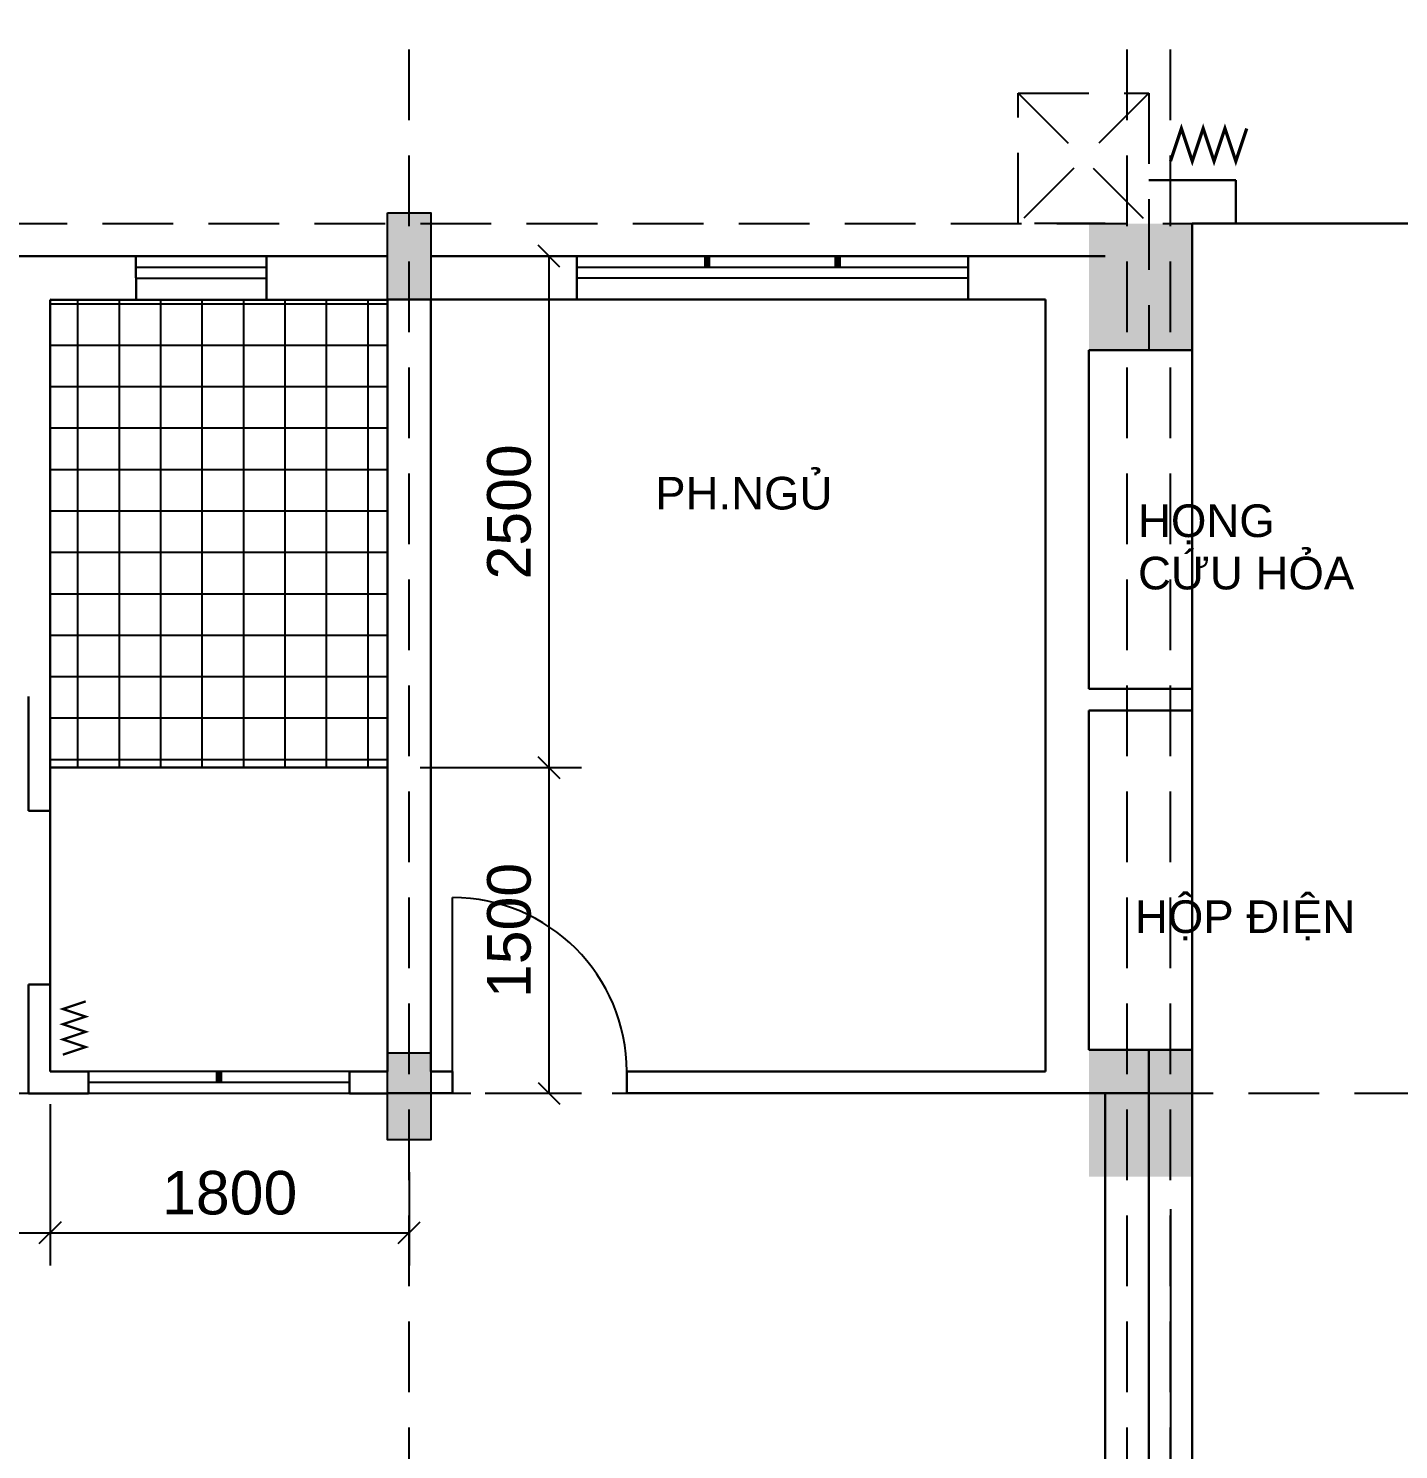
# Model space of a CAD drawing. Extents: x -49137 to 171306, y -3236 to 60448.
# Drawn here: x 26802 to 33100, y 13780 to 20316 of the extents above; entities that cross this region are included whole.
import ezdxf

# ---------------------------------------------------------------- set-up
doc = ezdxf.new("R2010")
doc.units = 0
doc.header["$LTSCALE"] = 1300
doc.linetypes.add('HIDDEN', pattern=[0.375, 0.25, -0.125])
doc.layers.get('0').update_dxf_attribs({"linetype": 'CONTINUOUS'})
doc.layers.get('DEFPOINTS').update_dxf_attribs({"linetype": 'CONTINUOUS'})
for name, color, linetype in [('COT', 1, 'CONTINUOUS'), ('CUA', 4, 'CONTINUOUS'), ('HATCH', 5, 'CONTINUOUS'), ('RANH', 2, 'CONTINUOUS'), ('TEXT', 7, 'CONTINUOUS'), ('TIM', 6, 'CONTINUOUS')]:
    doc.layers.add(name, color=color, linetype=linetype)
doc.layers.add('TUONG', color=3, linetype='CONTINUOUS', lineweight=30)
doc.styles.add('VN', font='VHELVEN.TTF')
doc.styles.add('VNI-HELVE', font='VHELVEN.TTF')
doc.dimstyles.new('DIM100S', dxfattribs={"dimscale": 0, "dimtxt": 200, "dimasz": 100, "dimexe": 150, "dimexo": 150, "dimgap": 80, "dimtad": 1, "dimdec": 0, "dimrnd": 50, "dimzin": 0, "dimdsep": 46, "dimtxsty": 'VNI-HELVE', "dimblk1": 'OBLIQUE', "dimblk2": 'OBLIQUE', "dimsah": 1, "dimcen": 0, "dimclrd": 6, "dimclre": 6, "dimclrt": 6, "dimadec": 0, "dimazin": 0, "dimtfac": 1, "dimtdec": 0, "dimtmove": 0, "dimatfit": 3, "dimfxl": 0, "dimtolj": 1, "dimtzin": 0, "dimarcsym": 0})

# ---------------------------------------------------------------- blocks, each defined once
blk = doc.blocks.new('SX')
at = {"layer": 'CUA', "const_width": 15}
blk.add_lwpolyline([(0, 0), (50, 150), (100, 0), (150, 150), (200, 0), (250, 150), (300, 0), (350, 150)], dxfattribs=at)
blk = doc.blocks.new('S12A')
at = {"layer": 'CUA', "color": 4, "linetype": 'Continuous'}
for p, q in [((-600, 50), (600, 50)), ((-600, 0), (600, 0)), ((-600, -50), (600, -50))]:
    blk.add_line(p, q, dxfattribs=at)
at = {"layer": 'CUA', "color": 4, "linetype": 'Continuous', "const_width": 30}
blk.add_lwpolyline([(0, 0), (0, 50)], dxfattribs=at)
blk = doc.blocks.new('PN')
at = {"layer": 'TEXT', "style": 'VN'}
blk.add_text('PH.NGUÛ', height=150, dxfattribs=at).set_placement((-475.5843521677307, -53.53381435963092))
blk = doc.blocks.new('_OBLIQUE')
at = {"color": 0, "linetype": 'ByBlock'}
blk.add_line((-0.5, -0.5), (0.5, 0.5), dxfattribs=at)
blk = doc.blocks.new('*D225')
at = {"layer": 'DEFPOINTS', "color": 0, "linetype": 'Continuous'}
for p in [(26901.8442908689, 15518.68074223794), (25251.84429085466, 15205.42119987794), (26901.8442908689, 14777.55402886785)]:
    blk.add_point(p, dxfattribs=at)
at = {"layer": 'TIM', "color": 6, "linetype": 'Continuous', "lineweight": -2}
for p, q in [((26901.8442908689, 15368.68074223794), (26901.8442908689, 14627.55402886785)), ((25251.84429085466, 15055.42119987794), (25251.84429085466, 14627.55402886785)), ((25251.84429085466, 14777.55402886785), (26901.8442908689, 14777.55402886785))]:
    blk.add_line(p, q, dxfattribs=at)
at = {"layer": 'TIM', "color": 6, "linetype": 'Continuous', "lineweight": -2, "xscale": 100, "yscale": 100, "zscale": 100, "rotation": 180}
blk.add_blockref('_OBLIQUE', (25251.84429085466, 14777.55402886785), dxfattribs=at)
at = {"layer": 'TIM', "color": 6, "linetype": 'Continuous', "lineweight": -2, "xscale": 100, "yscale": 100, "zscale": 100}
blk.add_blockref('_OBLIQUE', (26901.8442908689, 14777.55402886785), dxfattribs=at)
at = {"layer": 'TIM', "color": 6, "linetype": 'Continuous', "insert": (26076.84429086178, 14960.33954418818), "char_height": 200, "attachment_point": 5, "style": 'VNI-HELVE'}
blk.add_mtext('\\A1;1800', dxfattribs=at)
blk = doc.blocks.new('*D226')
at = {"layer": 'DEFPOINTS', "color": 0, "linetype": 'Continuous'}
for p in [(26901.8442908689, 15518.68074223794), (28551.84429084958, 15205.42119987793), (28551.84429084958, 14777.55402886785)]:
    blk.add_point(p, dxfattribs=at)
at = {"layer": 'TIM', "color": 6, "linetype": 'Continuous', "lineweight": -2}
for p, q in [((26901.8442908689, 15368.68074223794), (26901.8442908689, 14627.55402886785)), ((28551.84429084958, 15055.42119987793), (28551.84429084958, 14627.55402886785)), ((26901.8442908689, 14777.55402886785), (28551.84429084958, 14777.55402886785))]:
    blk.add_line(p, q, dxfattribs=at)
at = {"layer": 'TIM', "color": 6, "linetype": 'Continuous', "lineweight": -2, "xscale": 100, "yscale": 100, "zscale": 100, "rotation": 180}
blk.add_blockref('_OBLIQUE', (26901.8442908689, 14777.55402886785), dxfattribs=at)
at = {"layer": 'TIM', "color": 6, "linetype": 'Continuous', "lineweight": -2, "xscale": 100, "yscale": 100, "zscale": 100}
blk.add_blockref('_OBLIQUE', (28551.84429084958, 14777.55402886785), dxfattribs=at)
at = {"layer": 'TIM', "color": 6, "linetype": 'Continuous', "insert": (27726.84429085924, 14960.33954418818), "char_height": 200, "attachment_point": 5, "style": 'VNI-HELVE'}
blk.add_mtext('\\A1;1800', dxfattribs=at)
blk = doc.blocks.new('*D239')
at = {"layer": 'DEFPOINTS', "color": 0, "linetype": 'Continuous'}
for p in [(26051.8442908551, 17243.63250379863), (25869.00104074264, 15418.68074223785), (26801.84429086814, 15418.68074223785)]:
    blk.add_point(p, dxfattribs=at)
at = {"layer": 'TIM', "color": 6, "linetype": 'Continuous', "lineweight": -2}
for p, q in [((25901.8442908551, 17243.63250379863), (25719.00104074264, 17243.63250379863)), ((25869.00104074264, 17243.63250379863), (25869.00104074264, 15418.68074223785)), ((26651.84429086814, 15418.68074223785), (25719.00104074264, 15418.68074223785))]:
    blk.add_line(p, q, dxfattribs=at)
at = {"layer": 'TIM', "color": 6, "linetype": 'Continuous', "lineweight": -2, "xscale": 100, "yscale": 100, "zscale": 100}
for p, rotation in [((25869.00104074264, 17243.63250379863), 90), ((25869.00104074264, 15418.68074223785), 270)]:
    blk.add_blockref('_OBLIQUE', p, dxfattribs=dict(at, rotation=rotation))
at = {"layer": 'TIM', "color": 6, "linetype": 'Continuous', "insert": (25686.2155254223, 16331.15662301825), "char_height": 200, "attachment_point": 5, "rotation": 90, "style": 'VNI-HELVE'}
blk.add_mtext('\\A1;1800', dxfattribs=at)
blk = doc.blocks.new('*D240')
at = {"layer": 'DEFPOINTS', "color": 0, "linetype": 'Continuous'}
for p in [(28651.84429085474, 19268.71960190808), (28451.84429085187, 16916.54628410796), (29194.46552296745, 16916.54628410796)]:
    blk.add_point(p, dxfattribs=at)
at = {"layer": 'TIM', "color": 6, "linetype": 'Continuous', "lineweight": -2}
for p, q in [((28801.84429085474, 19268.71960190808), (29344.46552296745, 19268.71960190808)), ((29194.46552296745, 19268.71960190808), (29194.46552296745, 16916.54628410796)), ((28601.84429085187, 16916.54628410796), (29344.46552296745, 16916.54628410796))]:
    blk.add_line(p, q, dxfattribs=at)
at = {"layer": 'TIM', "color": 6, "linetype": 'Continuous', "lineweight": -2, "xscale": 100, "yscale": 100, "zscale": 100}
for p, rotation in [((29194.46552296745, 19268.71960190808), 90), ((29194.46552296745, 16916.54628410796), 270)]:
    blk.add_blockref('_OBLIQUE', p, dxfattribs=dict(at, rotation=rotation))
at = {"layer": 'TIM', "color": 6, "linetype": 'Continuous', "insert": (29011.68000764711, 18092.63294300803), "char_height": 200, "attachment_point": 5, "rotation": 90, "style": 'VNI-HELVE'}
blk.add_mtext('\\A1;2500', dxfattribs=at)
blk = doc.blocks.new('*D241')
at = {"layer": 'DEFPOINTS', "color": 0, "linetype": 'Continuous'}
for p in [(28651.84429085187, 16916.54628410796), (28751.84429085487, 15418.71182994858), (29194.46552296745, 15418.71182994858)]:
    blk.add_point(p, dxfattribs=at)
at = {"layer": 'TIM', "color": 6, "linetype": 'Continuous', "lineweight": -2}
for p, q in [((28801.84429085187, 16916.54628410796), (29344.46552296745, 16916.54628410796)), ((29194.46552296745, 16916.54628410796), (29194.46552296745, 15418.71182994858)), ((28901.84429085487, 15418.71182994858), (29344.46552296745, 15418.71182994858))]:
    blk.add_line(p, q, dxfattribs=at)
at = {"layer": 'TIM', "color": 6, "linetype": 'Continuous', "lineweight": -2, "xscale": 100, "yscale": 100, "zscale": 100}
for p, rotation in [((29194.46552296745, 16916.54628410796), 90), ((29194.46552296745, 15418.71182994858), 270)]:
    blk.add_blockref('_OBLIQUE', p, dxfattribs=dict(at, rotation=rotation))
at = {"layer": 'TIM', "color": 6, "linetype": 'Continuous', "insert": (29011.68000764711, 16167.62905702827), "char_height": 200, "attachment_point": 5, "rotation": 90, "style": 'VNI-HELVE'}
blk.add_mtext('\\A1;1500', dxfattribs=at)
blk = doc.blocks.new('*D268')
at = {"layer": 'DEFPOINTS', "color": 0, "linetype": 'Continuous'}
for p in [(32051.84429085493, 15035.83044530873), (34151.84429085586, 13568.71182995664), (34151.84429085586, 12878.58786059539)]:
    blk.add_point(p, dxfattribs=at)
at = {"layer": 'TIM', "color": 6, "linetype": 'Continuous', "lineweight": -2}
for p, q in [((32051.84429085493, 14885.83044530873), (32051.84429085493, 12728.58786059539)), ((34151.84429085586, 13418.71182995664), (34151.84429085586, 12728.58786059539)), ((32051.84429085493, 12878.58786059539), (34151.84429085586, 12878.58786059539))]:
    blk.add_line(p, q, dxfattribs=at)
at = {"layer": 'TIM', "color": 6, "linetype": 'Continuous', "lineweight": -2, "xscale": 100, "yscale": 100, "zscale": 100, "rotation": 180}
blk.add_blockref('_OBLIQUE', (32051.84429085493, 12878.58786059539), dxfattribs=at)
at = {"layer": 'TIM', "color": 6, "linetype": 'Continuous', "lineweight": -2, "xscale": 100, "yscale": 100, "zscale": 100}
blk.add_blockref('_OBLIQUE', (34151.84429085586, 12878.58786059539), dxfattribs=at)
at = {"layer": 'TIM', "color": 6, "linetype": 'Continuous', "insert": (33101.84429085539, 13061.37337591573), "char_height": 200, "attachment_point": 5, "style": 'VNI-HELVE'}
blk.add_mtext('\\A1;2200', dxfattribs=at)
blk = doc.blocks.new('S18B')
at = {"layer": 'CUA', "color": 4, "linetype": 'Continuous'}
for p, q in [((-900, 100), (900, 100)), ((-900, 50), (900, 50)), ((-900, 0), (900, 0)), ((-900, -100), (900, -100))]:
    blk.add_line(p, q, dxfattribs=at)
at = {"layer": 'CUA', "color": 4, "linetype": 'Continuous', "const_width": 30}
for points in [[(-300, 50), (-300, 100)], [(300, 50), (300, 100)]]:
    blk.add_lwpolyline(points, dxfattribs=at)

msp = doc.modelspace()

# ---------------------------------------------------------------- hatches: boundary and pattern name
at = {"layer": 'HATCH', "linetype": 'Continuous'}
h = msp.add_hatch(dxfattribs=at)
h.set_pattern_fill('NET', color=5, scale=60, style=0)
h.set_pattern_definition([(0, (-212.201042017462, 3.637978807091713e-12), (0, 190.5), []), (90, (-212.201042017462, 3.637978807091713e-12), (-190.5, 1.166437552015814e-14), [])])
h.paths.add_polyline_path([(22051.84429086387, 16916.54628411724), (23601.844290861, 16916.5462841159), (23601.84429086286, 19068.6964726902), (22051.84429086034, 19068.69647268982)])
h.paths.add_polyline_path([(28451.84429086087, 18668.66669174856), (28451.84429086076, 19068.69647268976), (26901.84429085872, 19068.69647269023), (26901.84429085901, 18817.2381402795), (26901.84429085895, 18217.23814027939), (26901.8442908604, 17137.89209090443), (26901.84429086738, 16916.5462841105), (28451.84429085787, 16916.54628410796), (28451.84429085877, 17468.66669174856)])

# ---------------------------------------------------------------- linework, layer by layer
at = {"layer": 'COT', "linetype": 'Continuous'}
for points in [[(28451.84429085308, 19468.06204709717), (28651.84429085308, 19468.06204709717), (28651.84429085308, 19068.71960190808), (28451.84429085308, 19068.71960190808)], [(28451.84429084958, 15604.76364506702), (28651.84429084958, 15604.76364506702), (28651.84429084958, 15205.42119987793), (28451.84429084958, 15205.42119987793)]]:
    msp.add_lwpolyline(points, close=True, dxfattribs=at)
for points in [[(28451.84429085314, 19068.71960190808), (28651.84429085308, 19068.71960190808), (28451.84429085308, 19468.06204709717), (28651.84429085308, 19468.06204709716)], [(28451.84429084964, 15205.42119987793), (28651.84429084958, 15205.42119987793), (28451.84429084958, 15604.76364506702), (28651.84429084958, 15604.76364506701)]]:
    msp.add_solid(points, dxfattribs=at)
at = {"layer": 'COT', "color": 1, "linetype": 'Continuous'}
for points in [[(31676.79705358645, 18835.83044530527), (31676.81352783171, 19418.71960362975), (31951.84429107611, 18835.83044530527), (31951.86076510167, 19418.71182994657)], [(31876.79705358645, 18835.83044530777), (31876.81352783171, 19418.71960363225), (32151.84429107611, 18835.83044530777), (32151.86076510167, 19418.71182994907)], [(31676.78057934209, 15035.83044531687), (31676.79705358735, 15618.71960364136), (31951.82781683176, 15035.83044531688), (31951.84429085731, 15618.71182995818)], [(31876.79705358645, 15035.83044530872), (31876.81352783171, 15618.7196036332), (32151.84429107611, 15035.83044530873), (32151.86076510167, 15618.71182995003)]]:
    msp.add_solid(points, dxfattribs=at)
at = {"layer": 'CUA', "color": 4, "linetype": 'Continuous'}
for p, q in [((27092.26075285073, 19268.00597918682), (27692.26075285073, 19268.00597918682)), ((27296.66702416594, 19218.16132489264), (27896.66702416594, 19218.16132489264)), ((27296.66702416594, 19168.16132489264), (27896.66702416594, 19168.16132489264)), ((28751.84429085486, 15518.71182994907), (28751.84429085486, 16318.71182994907))]:
    msp.add_line(p, q, dxfattribs=at)
msp.add_arc((28751.84429085486, 15518.71182994907), 800, 0, 90, dxfattribs=at)
at = {"layer": 'RANH', "color": 2, "linetype": 'HIDDEN'}
for p, q in [((28551.84429085737, 7218.711829949094), (28551.84429085737, 28379.79701372212)), ((31851.84429085498, 7218.71182994909), (31851.84429085498, 28379.79701372212)), ((32051.84429085493, 7218.71182994909), (32051.84429085493, 28379.79701372212)), ((31351.84429085487, 20018.71182994907), (31951.84429085487, 19418.71182994907)), ((31951.84429085487, 20018.71182994907), (31351.84429085487, 19418.71182994907)), ((31351.84429085487, 19418.71182994907), (31351.84429085487, 20018.71182994907)), ((31351.84429085487, 20018.71182994907), (31951.84429085487, 20018.71182994907)), ((31951.84429085487, 20018.71182994907), (31951.84429085487, 18835.83044530527)), ((11541.94947329303, 19418.71182994904), (64573.03110050604, 19418.71182994904)), ((31751.84429085487, 19418.71182994907), (31351.84429085486, 19418.71182994907)), ((5597.666431750892, 15418.71182994907), (64573.03110050604, 15418.71182994907))]:
    msp.add_line(p, q, dxfattribs=at)
at = {"layer": 'TUONG', "color": 3}
for p, q in [((31951.84429085486, 19618.71182994907), (32351.84429085743, 19618.71182994907)), ((32151.84429085737, 19618.71182994907), (32351.84429085737, 19618.71182994907)), ((32351.84429085737, 19418.71182994907), (32351.84429085737, 19618.71182994907)), ((32351.84429085743, 19418.71182994907), (32351.84429085743, 19618.71182994907)), ((32151.84429085976, 17718.71182994247), (32151.84429085737, 19418.71182994907)), ((32151.84429085743, 19418.71182994907), (32351.84429085737, 19418.71182994907)), ((32151.84429085743, 19418.71182994907), (32351.84429085743, 19418.71182994907)), ((25351.84429085481, 19268.69647269052), (28451.8442908572, 19268.69647269052)), ((25351.84429085481, 19268.69647269052), (28451.8442908572, 19268.69647269052)), ((27296.4386019174, 19067.83702268242), (27296.28660495571, 19267.83696492472)), ((31751.84429085474, 19268.71960190808), (28651.84429085474, 19268.71960190808)), ((29322.08729926199, 19068.71960190807), (29322.08729926193, 19268.71960190807)), ((31122.08729926205, 19068.71960190807), (31122.08729926205, 19268.71960190813)), ((31122.08729926193, 19068.71960190807), (31122.08729926193, 19268.71960190813)), ((28451.84429085708, 19068.69647268976), (26901.84429085266, 19068.72646839945)), ((26901.84429086762, 16718.63560400829), (26901.84429085333, 19068.69647269024)), ((28451.84429085708, 19068.69647268976), (26901.84429085271, 19068.69647269023)), ((28451.84429085458, 19068.71960190807), (31476.79705358421, 19068.71960190808)), ((28451.84429084959, 15518.68074223791), (28451.84429085539, 19068.71960190807)), ((28651.84429084958, 15518.71182994908), (28651.84429085539, 19068.71960190807)), ((31676.79705358645, 18835.83044531003), (32151.84429085729, 18835.83044530181)), ((31676.79705358675, 17279.08013612466), (31676.79705358645, 18835.83044531003)), ((32151.84429107611, 18635.83044530923), (32151.84429107617, 18835.83044530929)), ((32151.84429107617, 18835.83044530917), (32151.84429107617, 18835.83044530908)), ((26901.8442908544, 17137.89209090443), (26901.84429085347, 18217.2381402795)), ((28451.84429084975, 15618.71182994907), (28451.84429085277, 17468.66669174856)), ((26901.84429085463, 17368.71182994907), (26901.84429085463, 17368.71182994904)), ((32151.84429085731, 17279.08013611187), (31676.79705358675, 17279.08013612404)), ((32151.84429085993, 17179.08013612095), (32151.84429085731, 17279.08013611187)), ((26801.84429086738, 16718.63560400829), (26801.84429085964, 17243.63250379848)), ((31676.79705358678, 17179.08013613154), (31676.79705358678, 15618.71182997114)), ((32151.84429085993, 17179.08013612095), (31676.79705358678, 17179.08013613122)), ((32151.84429085993, 17018.71182994721), (32151.84429085737, 15618.71182994907)), ((26801.84429086814, 15418.68074223785), (26801.84429086796, 15918.63560400826)), ((26901.8442908689, 15518.68074223794), (26901.84429086855, 15918.63560400826)), ((32151.84429085773, 15818.71182994092), (32151.84429085737, 15618.71182995076)), ((31676.79705358678, 15618.71182996938), (32151.86076510166, 15618.71182995003)), ((31951.84429085745, 11617.39672032778), (31951.84429085731, 15618.71182995818)), ((26901.8442908689, 15518.68074223794), (27077.89478816138, 15518.68074223797)), ((28277.89478816132, 15518.68074223794), (28451.84429086255, 15518.68074223791)), ((28651.84429085487, 15518.71182994907), (28751.84429085481, 15518.71182994904)), ((28751.84429085487, 15518.71182994907), (28751.84429085487, 15418.71182994858)), ((29551.84429085487, 15518.71182994898), (29551.84429085487, 15418.71182994826)), ((29551.84429085481, 15518.71182994887), (31476.79705358422, 15518.71182994869)), ((27077.89478816138, 15418.68074223788), (26801.84429086814, 15418.68074223785)), ((28451.84429086255, 15418.68074223791), (28277.89478816144, 15418.68074223791)), ((28751.84429085481, 15418.71182994858), (28451.84429084942, 15418.71182994875)), ((31951.84429085732, 15418.71182994737), (29551.84429085481, 15418.71182994829)), ((31751.84429085737, 7618.054275138154), (31751.84429085737, 15418.71182994745)), ((32151.84429085737, 15118.71182994907), (32151.84429085737, 8418.711829949072))]:
    msp.add_line(p, q, dxfattribs=at)
at = {"layer": 'TUONG', "color": 3, "linetype": 'ByBlock'}
for p, q in [((32151.84429085468, 7618.05427513818), (32151.84429085743, 19418.71182994907)), ((32151.84429085743, 19418.71182994907), (34151.84429085749, 19418.71182994907)), ((26901.84429086762, 16718.63560400832), (26801.8442908675, 16718.63560400829)), ((26901.84429086843, 15918.63560400829), (26901.84429086762, 16718.63560400829)), ((26901.84429086843, 15918.63560400829), (26801.84429086831, 15918.63560400826)), ((27077.89478816138, 15518.68074223794), (27077.89478816138, 15418.68074223794)), ((28277.89478816132, 15518.68074223788), (28277.89478816144, 15418.68074223794))]:
    msp.add_line(p, q, dxfattribs=at)
at = {"layer": 'TUONG', "color": 3, "linetype": 'Continuous'}
for points in [[(27896.59061895884, 19268.69647269011), (27896.74261592053, 19068.69653044781)], [(31476.79705358422, 15518.7118299474), (31476.79705358421, 19068.71960190678)], [(26901.84429086641, 16916.5462841105), (28451.84429085187, 16916.54628410796)]]:
    msp.add_lwpolyline(points, dxfattribs=at)

# ---------------------------------------------------------------- block references
at = {"layer": 'CUA', "color": 4, "linetype": 'Continuous'}
for name, p in [('SX', (32051.86251404799, 19705.82854130214)), ('S18B', (30222.08729926193, 19168.71960190808))]:
    msp.add_blockref(name, p, dxfattribs=at)
at = {"layer": 'CUA', "color": 4, "linetype": 'Continuous', "xscale": -0.6999999999970896, "yscale": 0.6999999999970896, "zscale": 0.7, "rotation": 270}
msp.add_blockref('SX', (26960.12321655492, 15596.57894318387), dxfattribs=at)
at = {"layer": 'CUA', "color": 4, "linetype": 'Continuous', "xscale": -1}
msp.add_blockref('S12A', (27677.89478816138, 15468.68074223794), dxfattribs=at)
at = {"layer": 'TEXT', "color": 7}
msp.add_blockref('PN', (30158.47285723889, 18157.33015321692), dxfattribs=at)

# ---------------------------------------------------------------- texts
at = {"layer": 'TEXT', "color": 7, "style": 'VN'}
for s, p in [('HOÏNG', (31902.36316379584, 17977.00601387358)), ('CÖÙU HOÛA', (31902.36316379584, 17736.27741130216)), ('HOÄP ÑIEÄN', (31888.17894469696, 16156.20969554408))]:
    msp.add_text(s, height=150, dxfattribs=at).set_placement(p)

# ---------------------------------------------------------------- dimensions: what is measured, and where the dimension line sits
at = {"layer": 'TIM', "color": 6, "linetype": 'Continuous'}
dim = msp.add_linear_dim(base=(29194.46552296745, 16916.54628410796), p1=(28651.84429085474, 19268.71960190808), p2=(28451.84429085187, 16916.54628410796), angle=90, text='2500', dimstyle='DIM100S', override={"dimscale": 1}, dxfattribs=at)
dim.commit()
dim.dimension.update_dxf_attribs({"geometry": '*D240', "text_midpoint": (29011.68000764711, 18092.63294300803)})
for base, p1, p2, picture, middle in [((25869.00104074264, 15418.68074223785), (26051.8442908551, 17243.63250379863), (26801.84429086814, 15418.68074223785), '*D239', (25686.2155254223, 16331.15662301825)), ((29194.46552296745, 15418.71182994858), (28651.84429085187, 16916.54628410796), (28751.84429085487, 15418.71182994858), '*D241', (29011.68000764711, 16167.62905702827))]:
    dim = msp.add_linear_dim(base=base, p1=p1, p2=p2, angle=90, dimstyle='DIM100S', override={"dimscale": 1}, dxfattribs=at)
    dim.commit()
    dim.dimension.update_dxf_attribs({"geometry": picture, "text_midpoint": middle})
for base, p1, p2, text, picture, middle in [((26901.8442908689, 14777.55402886785), (25251.84429085466, 15205.42119987794), (26901.8442908689, 15518.68074223794), '1800', '*D225', (26076.84429086178, 14960.33954418818)), ((28551.84429084958, 14777.55402886785), (26901.8442908689, 15518.68074223794), (28551.84429084958, 15205.42119987793), '1800', '*D226', (27726.84429085924, 14960.33954418818)), ((34151.84429085586, 12878.58786059539), (32051.84429085493, 15035.83044530873), (34151.84429085586, 13568.71182995664), '2200', '*D268', (33101.84429085539, 13061.37337591573))]:
    dim = msp.add_linear_dim(base=base, p1=p1, p2=p2, text=text, dimstyle='DIM100S', override={"dimscale": 1}, dxfattribs=at)
    dim.commit()
    dim.dimension.update_dxf_attribs({"geometry": picture, "text_midpoint": middle})

doc.saveas('drawing.dxf')
